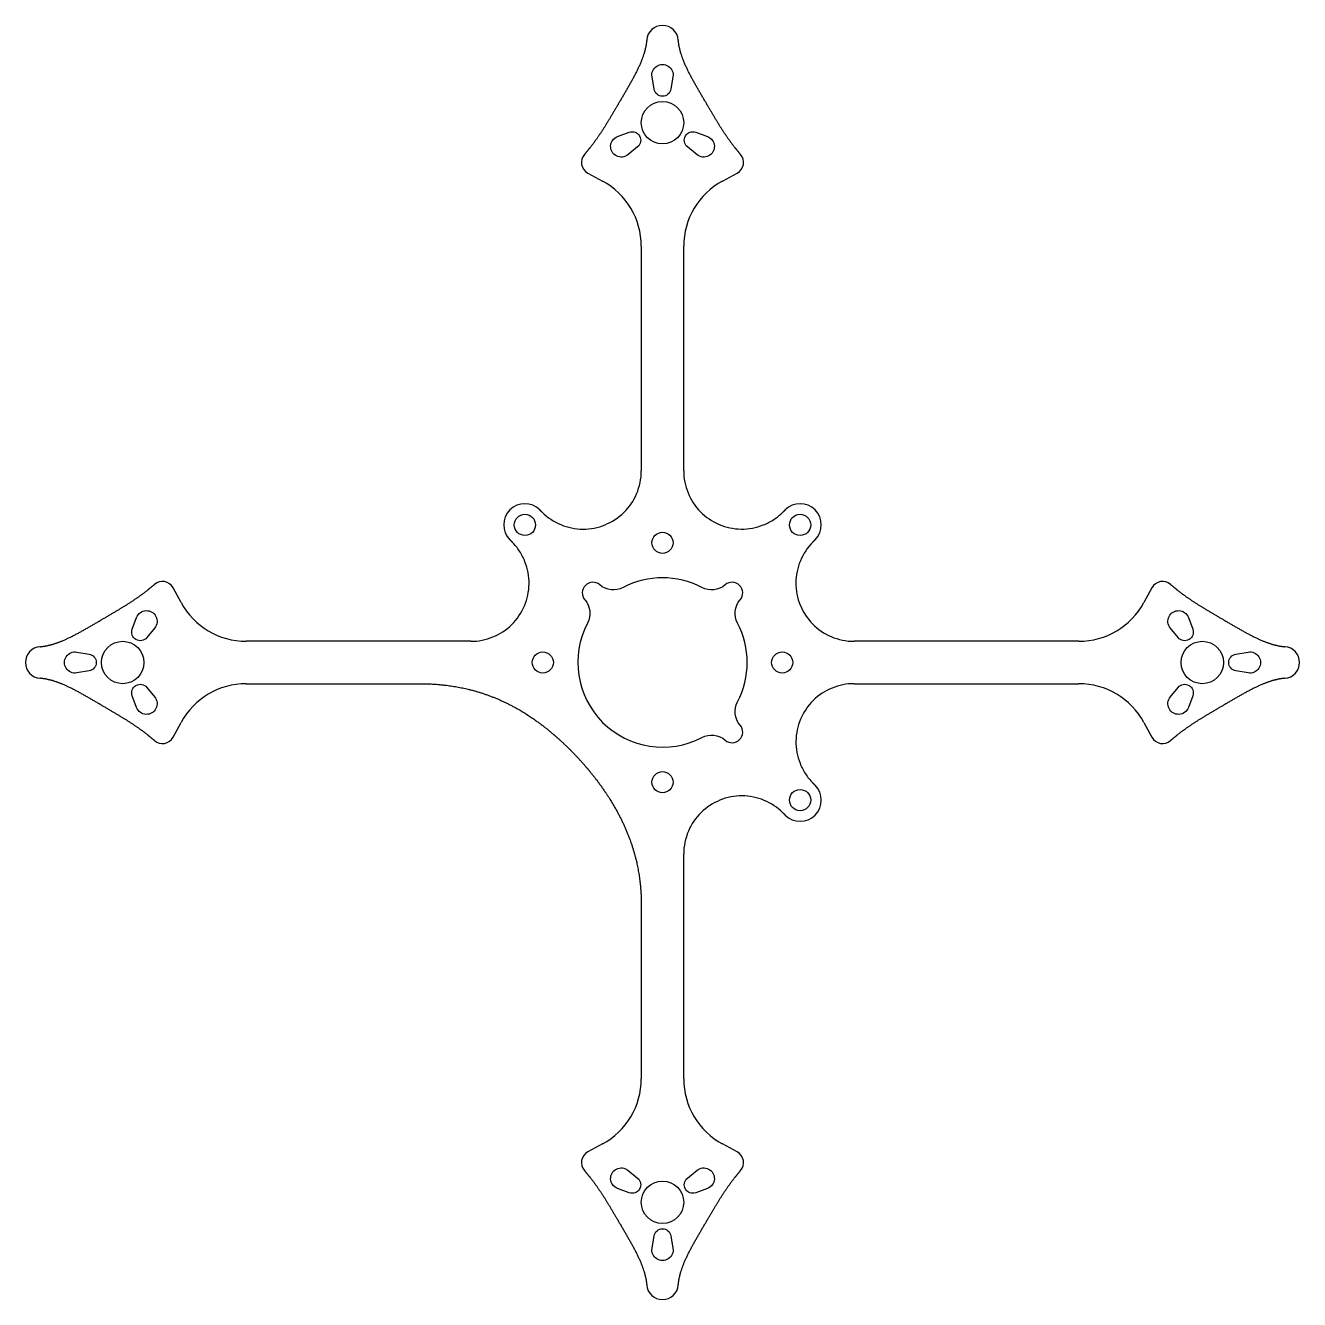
# Model space of a CAD drawing. Header units: millimetres. Extents: x -60 to 60, y -60 to 60.
import ezdxf

# ---------------------------------------------------------------- set-up
doc = ezdxf.new("R2010")
doc.units = ezdxf.units.MM
doc.layers.get('0').update_dxf_attribs({"linetype": 'CONTINUOUS'})

msp = doc.modelspace()

# ---------------------------------------------------------------- linework, layer by layer
for p, q in [((-7.05, 46.23), (-5.67, 45.48)), ((5.67, 45.48), (7.05, 46.23)), ((-2, 39.33), (-2, 18.11)), ((2, 18.11), (2, 39.33)), ((-45.48, 5.67), (-46.23, 7.05)), ((46.23, 7.05), (45.48, 5.67)), ((-18.11, 2), (-39.33, 2)), ((39.33, 2), (18.11, 2)), ((-39.33, -2), (-23.02, -2)), ((18.11, -2), (39.33, -2)), ((-46.23, -7.05), (-45.48, -5.67)), ((45.48, -5.67), (46.23, -7.05)), ((2, -39.33), (2, -18.11)), ((-2, -22.96), (-2, -39.33)), ((-5.67, -45.48), (-7.05, -46.23)), ((7.05, -46.23), (5.67, -45.48))]:
    msp.add_line(p, q)
for points in [[(0.79, 54.17, -0.845154), (-0.79, 54.17), (-0.99, 55.33, -1.183216), (0.99, 55.33)], [(-3.14, 50.1, -0.845154), (-2.35, 48.73), (-3.26, 47.98, -1.183216), (-4.25, 49.69)], [(2.35, 48.73, -0.845154), (3.14, 50.1), (4.25, 49.69, -1.183216), (3.26, 47.98)], [(3.71, -7.09, -0.306819), (5.93, -7.34, 0.92655), (7.34, -5.93, -0.306819), (7.09, -3.71, 0.245574), (7.09, 3.71, -0.306819), (7.34, 5.93, 0.92655), (5.93, 7.34, -0.306819), (3.71, 7.09, 0.245574), (-3.71, 7.09, -0.306819), (-5.93, 7.34, 0.92655), (-7.34, 5.93, -0.306819), (-7.09, 3.71, 0.734502)], [(-48.73, 2.35, -0.845154), (-50.1, 3.14), (-49.69, 4.25, -1.183216), (-47.98, 3.26)], [(50.1, 3.14, -0.845154), (48.73, 2.35), (47.98, 3.26, -1.183216), (49.69, 4.25)], [(-54.17, 0.79, -0.845154), (-54.17, -0.79), (-55.33, -0.99, -1.183216), (-55.33, 0.99)], [(54.17, -0.79, -0.845154), (54.17, 0.79), (55.33, 0.99, -1.183216), (55.33, -0.99)], [(-50.1, -3.14, -0.845154), (-48.73, -2.35), (-47.98, -3.26, -1.183216), (-49.69, -4.25)], [(48.73, -2.35, -0.845154), (50.1, -3.14), (49.69, -4.25, -1.183216), (47.98, -3.26)], [(-2.35, -48.73, -0.845154), (-3.14, -50.1), (-4.25, -49.69, -1.183216), (-3.26, -47.98)], [(3.14, -50.1, -0.845154), (2.35, -48.73), (3.26, -47.98, -1.183216), (4.25, -49.69)], [(-0.79, -54.17, -0.845154), (0.79, -54.17), (0.99, -55.33, -1.183216), (-0.99, -55.33)]]:
    msp.add_lwpolyline(points, format="xyb", close=True)
for centre, radius in [((0, 51), 2), ((-13, 13), 1), ((13, 13), 1), ((0, 11.31), 1), ((-51, 0), 2), ((51, 0), 2), ((-11.31, 0), 1), ((11.31, 0), 1), ((0, -11.31), 1), ((13, -13), 1), ((0, -51), 2)]:
    msp.add_circle(centre, radius)
for centre, radius, start, end in [((0, 58.69), 1.5, 4.8282, 175.1718), ((-6.5, 47.25), 1.16, 139.5625, 241.5959), ((6.5, 47.25), 1.16, -61.5959, 40.4375), ((-9, 39.33), 7, 0, 61.5959), ((9, 39.33), 7, 118.4041, 180), ((-13, 13), 2, 45, 225), ((13, 13), 2, -45, 135), ((-47.25, 6.5), 1.16, 28.4041, 130.4375), ((47.25, 6.5), 1.16, 49.5625, 151.5959), ((-39.33, 9), 7, 208.4041, 270), ((39.33, 9), 7, 270, 331.5959), ((-58.69, 0), 1.5, 94.8282, 265.1718), ((58.69, 0), 1.5, -85.1718, 85.1718), ((-39.33, -9), 7, 90, 151.5959), ((39.33, -9), 7, 28.4041, 90), ((-47.25, -6.5), 1.16, 229.5625, 331.5959), ((47.25, -6.5), 1.16, 208.4041, 310.4375), ((13, -13), 2, -135, 45), ((-9, -39.33), 7, 298.4041, 360), ((9, -39.33), 7, 180, 241.5959), ((-6.5, -47.25), 1.16, 118.4041, 220.4375), ((6.5, -47.25), 1.16, -40.4375, 61.5959), ((0, -58.69), 1.5, 184.8282, 355.1718)]:
    msp.add_arc(centre, radius, start, end)
for points in [[(-1.49, 58.81), (-1.51, 58.6), (-1.57, 58.16), (-1.73, 57.48), (-2.08, 56.56), (-2.65, 55.4), (-3.3, 54.26), (-3.96, 53.15), (-4.58, 52.08), (-5.18, 51.06), (-5.81, 50.06), (-6.37, 49.25), (-6.85, 48.63), (-7.2, 48.21), (-7.38, 48)], [(7.38, 48), (7.2, 48.21), (6.85, 48.63), (6.37, 49.25), (5.81, 50.06), (5.18, 51.06), (4.58, 52.08), (3.96, 53.15), (3.3, 54.26), (2.65, 55.4), (2.08, 56.56), (1.73, 57.48), (1.57, 58.16), (1.51, 58.6), (1.49, 58.81)], [(-11.38, 14.21), (-11.42, 14.25), (-11.46, 14.29), (-11.5, 14.33), (-11.54, 14.37), (-11.59, 14.41)], [(11.59, 14.41), (11.54, 14.37), (11.5, 14.33), (11.46, 14.29), (11.42, 14.25), (11.38, 14.21)], [(-14.41, 11.59), (-14.37, 11.54), (-14.33, 11.5), (-14.29, 11.46), (-14.25, 11.42), (-14.21, 11.38)], [(14.21, 11.38), (14.25, 11.42), (14.29, 11.46), (14.33, 11.5), (14.37, 11.54), (14.41, 11.59)], [(-58.81, 1.49), (-58.6, 1.51), (-58.16, 1.57), (-57.48, 1.73), (-56.56, 2.08), (-55.4, 2.65), (-54.26, 3.3), (-53.15, 3.96), (-52.08, 4.58), (-51.06, 5.18), (-50.06, 5.81), (-49.25, 6.37), (-48.63, 6.85), (-48.21, 7.2), (-48, 7.38)], [(48, 7.38), (48.21, 7.2), (48.63, 6.85), (49.25, 6.37), (50.06, 5.81), (51.06, 5.18), (52.08, 4.58), (53.15, 3.96), (54.26, 3.3), (55.4, 2.65), (56.56, 2.08), (57.48, 1.73), (58.16, 1.57), (58.6, 1.51), (58.81, 1.49)], [(-48, -7.38), (-48.21, -7.2), (-48.63, -6.85), (-49.25, -6.37), (-50.06, -5.81), (-51.06, -5.18), (-52.08, -4.58), (-53.15, -3.96), (-54.26, -3.3), (-55.4, -2.65), (-56.56, -2.08), (-57.48, -1.73), (-58.16, -1.57), (-58.6, -1.51), (-58.81, -1.49)], [(58.81, -1.49), (58.6, -1.51), (58.16, -1.57), (57.48, -1.73), (56.56, -2.08), (55.4, -2.65), (54.26, -3.3), (53.15, -3.96), (52.08, -4.58), (51.06, -5.18), (50.06, -5.81), (49.25, -6.37), (48.63, -6.85), (48.21, -7.2), (48, -7.38)], [(14.41, -11.59), (14.37, -11.54), (14.33, -11.5), (14.29, -11.46), (14.25, -11.42), (14.21, -11.38)], [(11.38, -14.21), (11.42, -14.25), (11.46, -14.29), (11.5, -14.33), (11.54, -14.37), (11.59, -14.41)], [(-7.38, -48), (-7.2, -48.21), (-6.85, -48.63), (-6.37, -49.25), (-5.81, -50.06), (-5.18, -51.06), (-4.58, -52.08), (-3.96, -53.15), (-3.3, -54.26), (-2.65, -55.4), (-2.08, -56.56), (-1.73, -57.48), (-1.57, -58.16), (-1.51, -58.6), (-1.49, -58.81)], [(1.49, -58.81), (1.51, -58.6), (1.57, -58.16), (1.73, -57.48), (2.08, -56.56), (2.65, -55.4), (3.3, -54.26), (3.96, -53.15), (4.58, -52.08), (5.18, -51.06), (5.81, -50.06), (6.37, -49.25), (6.85, -48.63), (7.2, -48.21), (7.38, -48)]]:
    msp.add_open_spline(points, degree=5)
for points, degree, knots in [([(-11.38, 14.21), (-10.87, 13.7), (-10.27, 13.3), (-8.95, 12.75), (-8.24, 12.61), (-6.8, 12.6), (-6.09, 12.74), (-4.77, 13.28), (-4.16, 13.68), (-3.14, 14.68), (-2.73, 15.28), (-2.3, 16.28), (-2.19, 16.63), (-2.04, 17.36), (-2, 17.73), (-2, 18.11)], 3, [0, 0, 0, 0, 0.214854, 0.214854, 0.429709, 0.429709, 0.644563, 0.644563, 0.859418, 0.859418, 1.074272, 1.074272, 1.186107, 1.186107, 1.297941, 1.297941, 1.297941, 1.297941]), ([(2, 18.11), (2, 17.39), (2.14, 16.68), (2.68, 15.36), (3.08, 14.75), (4.09, 13.73), (4.69, 13.33), (6, 12.77), (6.71, 12.62), (8.14, 12.6), (8.86, 12.73), (9.87, 13.13), (10.2, 13.3), (10.82, 13.71), (11.11, 13.94), (11.38, 14.21)], 3, [0, 0, 0, 0, 0.214854, 0.214854, 0.429709, 0.429709, 0.644563, 0.644563, 0.859418, 0.859418, 1.074272, 1.074272, 1.186107, 1.186107, 1.297941, 1.297941, 1.297941, 1.297941]), ([(-18.11, 2), (-17.39, 2), (-16.68, 2.14), (-15.36, 2.68), (-14.75, 3.08), (-13.73, 4.09), (-13.33, 4.69), (-12.77, 6), (-12.62, 6.71), (-12.6, 8.14), (-12.73, 8.86), (-13.13, 9.87), (-13.3, 10.2), (-13.71, 10.82), (-13.94, 11.11), (-14.21, 11.38)], 3, [0, 0, 0, 0, 0.214854, 0.214854, 0.429709, 0.429709, 0.644563, 0.644563, 0.859418, 0.859418, 1.074272, 1.074272, 1.186107, 1.186107, 1.297941, 1.297941, 1.297941, 1.297941]), ([(14.21, 11.38), (13.7, 10.87), (13.3, 10.27), (12.75, 8.95), (12.61, 8.24), (12.6, 6.8), (12.74, 6.09), (13.28, 4.77), (13.68, 4.16), (14.68, 3.14), (15.28, 2.73), (16.28, 2.3), (16.63, 2.19), (17.36, 2.04), (17.73, 2), (18.11, 2)], 3, [0, 0, 0, 0, 0.214854, 0.214854, 0.429709, 0.429709, 0.644563, 0.644563, 0.859418, 0.859418, 1.074272, 1.074272, 1.186107, 1.186107, 1.297941, 1.297941, 1.297941, 1.297941]), ([(-23.02, -2), (-22.26, -2), (-20.78, -2.06), (-18.68, -2.34), (-16.14, -3.06), (-13.72, -4.26), (-12.01, -5.4), (-10.88, -6.29), (-10.27, -6.81), (-10.14, -6.93)], 5, [0, 0, 0, 0, 0, 0, 0.1, 0.2, 0.3, 0.4, 0.4282565, 0.4282565, 0.4282565, 0.4282565, 0.4282565, 0.4282565]), ([(18.11, -2), (17.39, -2), (16.68, -2.14), (15.36, -2.68), (14.75, -3.08), (13.73, -4.09), (13.33, -4.69), (12.77, -6), (12.62, -6.71), (12.6, -8.14), (12.73, -8.86), (13.13, -9.87), (13.3, -10.2), (13.71, -10.82), (13.94, -11.11), (14.21, -11.38)], 3, [0, 0, 0, 0, 0.214854, 0.214854, 0.429709, 0.429709, 0.644563, 0.644563, 0.859418, 0.859418, 1.074272, 1.074272, 1.186107, 1.186107, 1.297941, 1.297941, 1.297941, 1.297941]), ([(-10.14, -6.93), (-9.8, -7.22), (-9.13, -7.83), (-8.48, -8.47), (-7.86, -9.13), (-7.26, -9.82), (-6.97, -10.17)], 5, [0.4282565, 0.4282565, 0.4282565, 0.4282565, 0.4282565, 0.4282565, 0.5, 0.5720111, 0.5720111, 0.5720111, 0.5720111, 0.5720111, 0.5720111]), ([(-6.97, -10.17), (-6.85, -10.31), (-6.34, -10.94), (-5.46, -12.09), (-4.32, -13.85), (-3.09, -16.3), (-2.35, -18.82), (-2.06, -20.84), (-2, -22.24), (-2, -22.96)], 5, [0.5720111, 0.5720111, 0.5720111, 0.5720111, 0.5720111, 0.5720111, 0.6, 0.7, 0.8, 0.9, 1, 1, 1, 1, 1, 1]), ([(11.38, -14.21), (10.87, -13.7), (10.27, -13.3), (8.95, -12.75), (8.24, -12.61), (6.8, -12.6), (6.09, -12.74), (4.77, -13.28), (4.16, -13.68), (3.14, -14.68), (2.73, -15.28), (2.3, -16.28), (2.19, -16.63), (2.04, -17.36), (2, -17.73), (2, -18.11)], 3, [0, 0, 0, 0, 0.214854, 0.214854, 0.429709, 0.429709, 0.644563, 0.644563, 0.859418, 0.859418, 1.074272, 1.074272, 1.186107, 1.186107, 1.297941, 1.297941, 1.297941, 1.297941])]:
    msp.add_open_spline(points, degree=degree, knots=knots)

doc.saveas('drawing.dxf')
